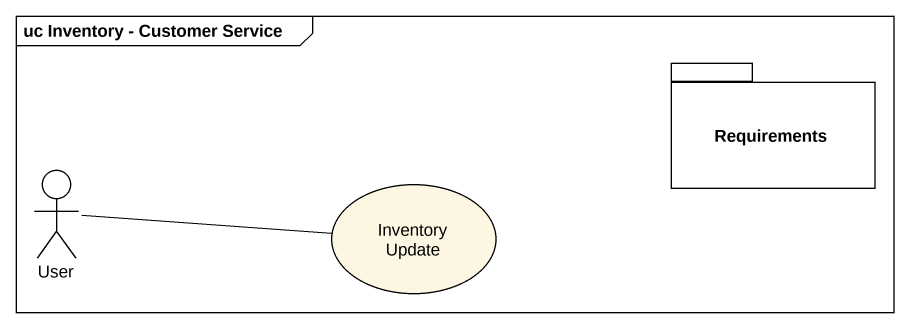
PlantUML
@startuml
mainframe uc Inventory - Customer Service
package Requirements {
}
actor User
usecase "Inventory Update" as Inventory_Update
User -right- Inventory_Update
@enduml
